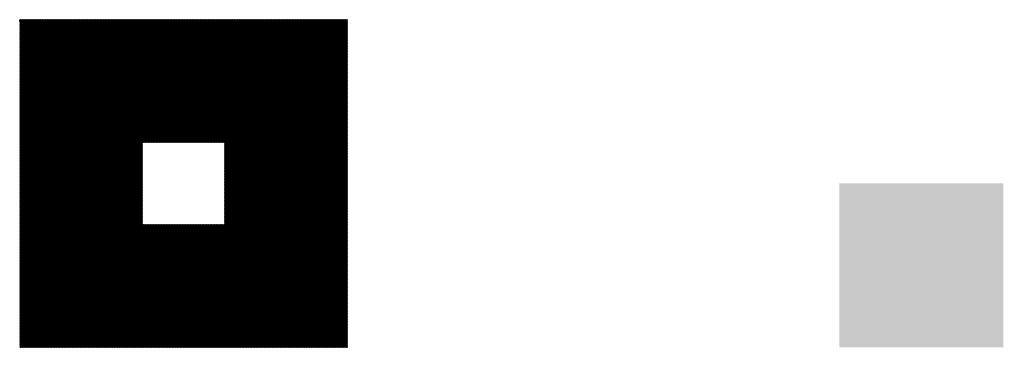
# Model space of a CAD drawing. Extents: x 0 to 240, y 0 to 80.
import ezdxf

# ---------------------------------------------------------------- set-up
doc = ezdxf.new("R2010")
doc.units = 0
doc.layers.add('MUROS', color=1, linetype='CONTINUOUS')

msp = doc.modelspace()

# ---------------------------------------------------------------- hatches: boundary and pattern name
at = {"layer": 'MUROS'}
h = msp.add_hatch(dxfattribs=at)
h.set_pattern_fill('ANSI31', color=256, style=0)
h.set_pattern_definition([(45, (0, 0), (-0.08838835, 0.08838835), [])])
h.paths.add_polyline_path([(0, 0), (80, 0), (80, 80), (0, 80)])
h.paths.add_polyline_path([(30, 30), (50, 30), (50, 50), (30, 50)], flags=0)
msp.add_hatch(color=256, dxfattribs=at).paths.add_polyline_path([(200, 0), (240, 0), (240, 40), (200, 40)])

doc.saveas('drawing.dxf')
